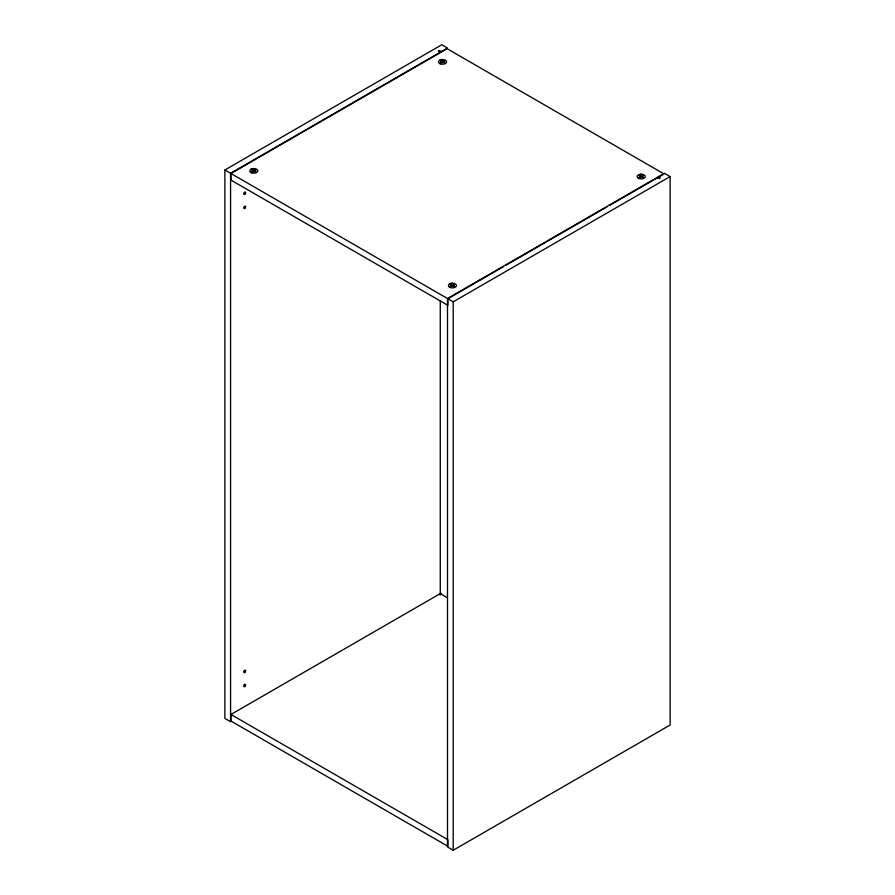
<?xml version="1.0" encoding="UTF-8"?>
<svg xmlns="http://www.w3.org/2000/svg" width="895" height="895" viewBox="0 0 895 895"><rect width="100%" height="100%" fill="white"/><g stroke="black" fill="none" stroke-linecap="round" stroke-linejoin="round"><path stroke-width="1.34" d="M224.869 169.994L441.794 44.75L447.5 48.05L230.574 173.283L224.869 169.994L224.869 718.416L230.574 721.717L230.574 173.283M503.426 266.676L447.88 298.751L447.88 305.34L230.955 180.096L230.955 173.507L447.12 48.71L664.045 173.943L609.696 205.324M505.843 265.278L607.291 206.711M230.955 173.507L453.206 301.816L670.131 176.583L670.131 725.006L453.206 850.25L447.5 846.95L447.5 298.527L664.426 173.283L670.131 176.583M230.955 714.467L447.88 839.7L447.88 846.29L230.955 721.057L230.955 714.467L441.078 593.15M439.892 60.122L442.835 59.562M251.137 169.11L254.068 168.54M638.549 174.816L641.491 174.256M449.793 283.804L452.725 283.234M439.501 63.422L440.295 63.825A4.05 2.338 0 0 0 446.594 62.046A4.05 2.338 0 0 0 440.776 59.786A4.05 2.338 0 0 0 440.295 63.825M638.157 178.116L638.952 178.519A4.05 2.338 0 0 0 645.25 176.74A4.05 2.338 0 0 0 639.433 174.48A4.05 2.338 0 0 0 638.952 178.519M250.734 172.399L251.529 172.802A4.05 2.338 0 0 0 257.827 171.034A4.05 2.338 0 0 0 252.01 168.775A4.05 2.338 0 0 0 251.529 172.802M449.391 287.094L450.185 287.496A4.05 2.338 0 0 0 456.484 285.729A4.05 2.338 0 0 0 450.677 283.469A4.05 2.338 0 0 0 450.185 287.496M441.414 51.563L439.512 50.467L438.371 51.127L440.273 52.223M658.34 176.796L660.241 177.904L659.1 178.564L657.198 177.456M440.273 593.62L447.5 597.793M453.206 301.816L453.206 850.25M440.273 300.619L440.273 595.063M252.457 169.658L251.696 170.095L253.028 170.867L251.696 171.639L255.892 171.639L254.549 170.867L255.892 170.095L255.131 169.658L253.788 170.43L252.457 169.658M441.213 60.681L440.452 61.117L441.794 61.889L440.452 62.661L441.213 63.097L442.555 62.326L444.647 62.661L443.316 61.889L444.647 61.117L443.886 60.681L442.555 61.453L441.213 60.681M451.114 284.353L450.353 284.789L451.684 285.561L450.353 286.333L454.548 286.333L453.206 285.561L454.548 284.789L452.445 285.125L451.114 284.353M639.869 175.375L639.108 175.812L640.451 176.583L639.108 177.355L639.869 177.792L641.212 177.02L643.304 177.355L641.972 176.583L643.304 175.812L642.543 175.375L641.212 176.136L639.869 175.375M244.738 208.401A1.354 0.783 -60 0 0 245.443 206.264A1.354 0.783 -60 0 0 243.798 207.371A1.354 0.783 -60 0 0 244.738 208.401M244.738 194.338A1.354 0.783 -60 0 0 245.443 192.201A1.354 0.783 -60 0 0 243.798 193.309A1.354 0.783 -60 0 0 244.738 194.338M244.738 672.447A1.354 0.783 -60 0 0 245.443 670.321A1.354 0.783 -60 0 0 243.798 671.429A1.354 0.783 -60 0 0 244.738 672.447M244.738 686.51A1.354 0.783 -60 0 0 245.443 684.384A1.354 0.783 -60 0 0 243.798 685.492A1.354 0.783 -60 0 0 244.738 686.51"/></g></svg>
